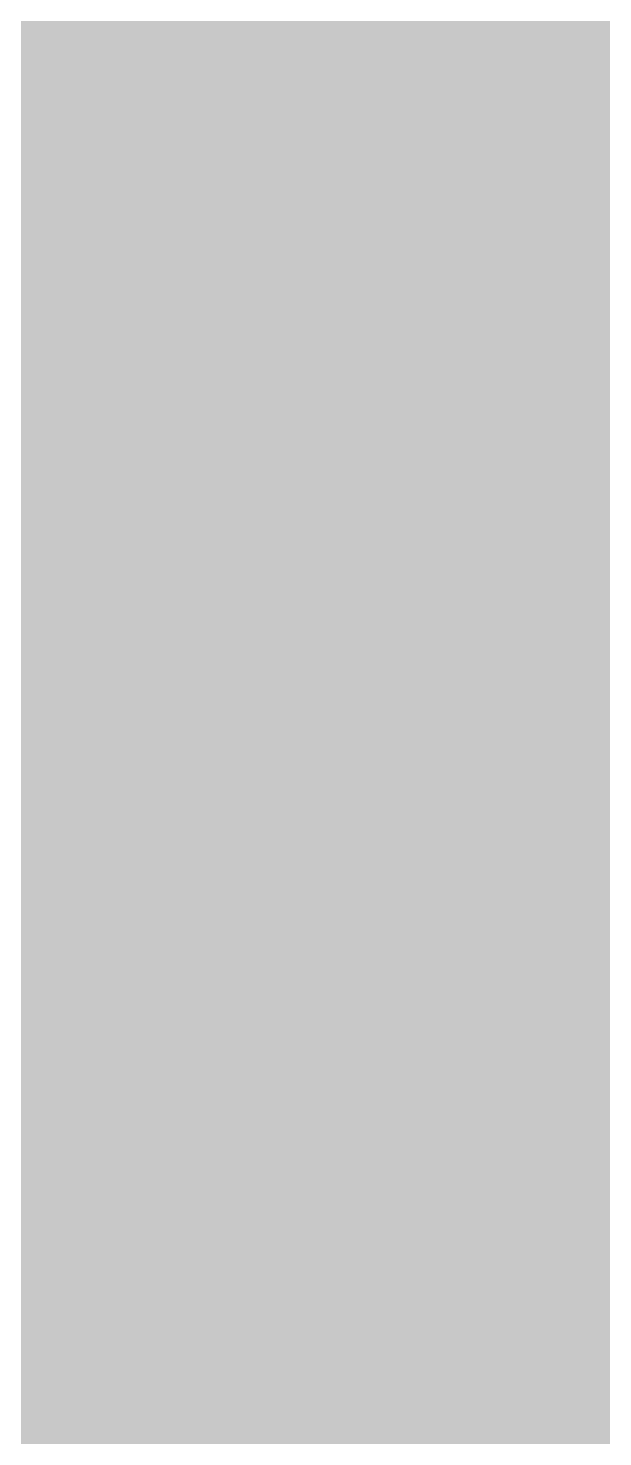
# Model space of a CAD drawing. Header units: millimetres. Extents: x -11 to 223, y -88 to 3.
# Drawn here: x 62.5458 to 62.5664, y -76.0811 to -76.0306 of the extents above; entities that cross this region are included whole.
import ezdxf

# ---------------------------------------------------------------- set-up
doc = ezdxf.new("R2010")
doc.units = ezdxf.units.MM
doc.header["$MEASUREMENT"] = 0
for name, color, linetype, true_color in [('Bottom-Layer', 7, 'Continuous', 0x0000ff), ('Top-Layer', 7, 'Continuous', 0xff0000), ('Top-Silkscreen-Layer', 7, 'Continuous', 0xffcc00)]:
    doc.layers.add(name, color=color, linetype=linetype, true_color=true_color)

msp = doc.modelspace()

# ---------------------------------------------------------------- hatches: boundary and pattern name
at = {"layer": 'Bottom-Layer'}
msp.add_hatch(color=256, dxfattribs=at).paths.add_polyline_path([(-10.335281, 1.978664), (-0.38039, 1.978664), (-0.84578, 1.726733), (-1.195487, 1.329541), (-1.386452, 0.835994), (-1.395162, 0.306862), (-1.220545, -0.192703), (-0.884101, -0.60119), (-0.427256, -0.868302), (0.093739, -0.961151), (1.793739, -0.961151), (2.314734, -0.868302), (2.771579, -0.60119), (3.108023, -0.192703), (3.28264, 0.306862), (3.27393, 0.835994), (3.082964, 1.329541), (2.733257, 1.726733), (2.267868, 1.978664), (222.628905, 1.978664), (222.628905, -87.475235), (-10.335281, -87.475235)])
at = {"layer": 'Top-Layer'}
msp.add_hatch(color=256, dxfattribs=at).paths.add_polyline_path([(-10.335281, 1.978664), (-0.38039, 1.978664), (-0.84578, 1.726733), (-1.195487, 1.329541), (-1.386452, 0.835994), (-1.395162, 0.306862), (-1.220545, -0.192703), (-0.884101, -0.60119), (-0.427256, -0.868302), (0.093739, -0.961151), (1.793739, -0.961151), (2.314734, -0.868302), (2.771579, -0.60119), (3.108023, -0.192703), (3.28264, 0.306862), (3.27393, 0.835994), (3.082964, 1.329541), (2.733257, 1.726733), (2.267868, 1.978664), (222.628905, 1.978664), (222.628905, -87.475235), (-10.335281, -87.475235)])
at = {"layer": 'Top-Silkscreen-Layer'}
msp.add_hatch(color=256, dxfattribs=at).paths.add_polyline_path([(62.785128, -76.364354), (62.480328, -76.364354), (62.480328, -75.858154), (62.785128, -75.858154)])
msp.add_hatch(color=256, dxfattribs=at).paths.add_polyline_path([(62.785128, -76.364354), (62.480328, -76.364354), (62.480328, -75.858154), (62.785128, -75.858154)])

# ---------------------------------------------------------------- linework, layer by layer
at = {"layer": 'Bottom-Layer', "const_width": 0.0508}
msp.add_lwpolyline([(61.561984, -62.425266), (61.561984, -79.166316), (61.155077, -79.439933), (60.883669, -79.848315), (60.788985, -80.329432), (60.885406, -80.810204), (61.158288, -81.217604), (61.566179, -81.489749), (62.047125, -81.585302), (62.52807, -81.489749), (62.935962, -81.217604), (63.208843, -80.810204), (63.305265, -80.329432), (63.21058, -79.848315), (62.939172, -79.439933), (62.532266, -79.166316), (62.532266, -62.425266)], dxfattribs=at)
at = {"layer": 'Top-Layer', "const_width": 0.0508}
msp.add_lwpolyline([(67.39419, -74.024737), (67.208534, -73.987808), (64.867666, -73.987808), (64.68201, -74.024737), (64.524619, -74.129902), (62.572111, -76.08241), (62.025057, -76.08241), (61.845987, -76.130392), (61.714898, -76.261481), (61.666916, -76.440551), (61.666916, -76.987605), (61.298112, -77.356409), (61.403818, -76.672025), (61.341823, -75.982305), (61.115766, -75.327741), (60.738918, -74.746757), (60.233401, -74.273461)], dxfattribs=at)

doc.saveas('drawing.dxf')
